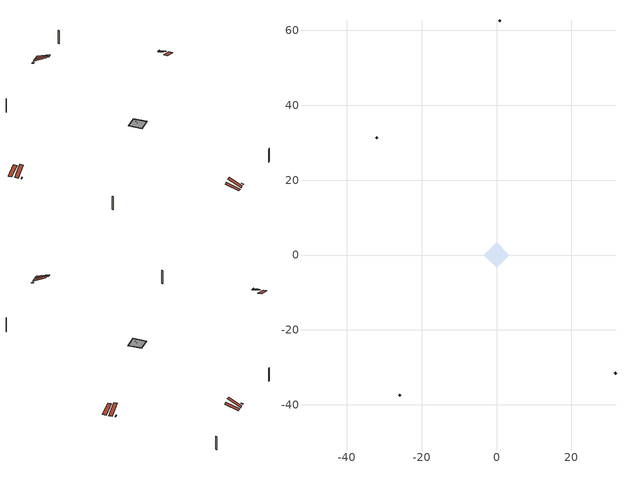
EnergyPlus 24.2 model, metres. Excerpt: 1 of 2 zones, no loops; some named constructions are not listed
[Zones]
attic - vented
 floor to conditioned space (Floor2 construction Reversed): -3.05,0 0,3.05 3.05,0 0,-3.05 z5.89
 floor to conditioned space (Floor3 construction Reversed): -1.45,0 0,1.45 1.45,0 0,-1.45 z5.89
 floor to conditioned space (Floor4 construction Reversed): -3.38,0 0,3.38 3.38,0 0,-3.38 z5.89
 floor to conditioned space (Floor5 construction Reversed): -0.53,0 0,0.53 0.53,0 0,-0.53 z5.89
 wall outside (Wall8 construction): 31.59,-31.75 31.89,-31.45 / -26.06,-37.28 -25.76,-37.58 / -31.88,31.46 -32.18,31.16 / 0.96,62.38 0.66,62.68 z1.01:5.89
 roof outside (Roof1 construction): 13.03,-50.31,5.89 9.75,-47.02,7.44 8.88,-47.89,7.44 12.17,-51.17,5.89; -50.31,-13.03,5.89 -47.02,-9.75,7.44 -47.89,-8.88,7.44 -51.17,-12.17,5.89; -13.03,50.31,5.89 -9.75,47.02,7.44 -8.88,47.89,7.44 -12.17,51.17,5.89; 27.45,35.89,5.89 24.16,32.6,7.44 25.03,31.73,7.44 28.32,35.02,5.89
 roof outside (Roof3 construction): 14.58,-48.75,5.89 11.38,-45.55,8.15 10.49,-46.45,8.15 13.69,-49.65,5.89; -48.75,-14.58,5.89 -45.55,-11.38,8.15 -46.45,-10.49,8.15 -49.65,-13.69,5.89; -14.58,48.75,5.89 -11.38,45.55,8.15 -10.49,46.45,8.15 -13.69,49.65,5.89; 25.9,37.44,5.89 22.7,34.24,8.15 23.59,33.34,8.15 26.79,36.55,5.89
 roof outside (Roof4 construction): 15.37,-47.96,5.89 14.85,-47.44,6.07 14.72,-47.58,6.07 15.24,-48.1,5.89; -47.96,-15.37,5.89 -47.44,-14.85,6.07 -47.58,-14.72,6.07 -48.1,-15.24,5.89; -15.37,47.96,5.89 -14.85,47.44,6.07 -14.72,47.58,6.07 -15.24,48.1,5.89; 25.11,38.23,5.89 24.59,37.71,6.07 24.72,37.58,6.07 25.24,38.1,5.89
[Material] Roughness=Rough; Thermal Absorptance=0.9
Name | Thickness {m} | Conductivity {W/m-K} | Density {kg/m3} | Specific Heat {J/kg-K} | Solar Absorptance | Visible Absorptance
ceiling loosefill ins | 0.0846667 | 0.0480833 | 16.02 | 1046.75 | 0.7 | 0.7
ceiling stud and cavity | 0.1397 | 1.07208 | 65.682 | 1177.47 | 0.7 | 0.7
ceiling stud and cavity 1 | 0.1397 | 0.0863299 | 65.682 | 1177.47 | 0.7 | 0.7
ceiling stud and cavity 2 | 0.1397 | 0.323822 | 65.682 | 1177.47 | 0.7 | 0.7
ceiling stud and cavity 3 | 0.1397 | 0.106493 | 65.682 | 1177.47 | 0.7 | 0.7
gypsum board | 0.0127 | 0.160291 | 801 | 837.4 | 0.6 | 0.6
[Construction]
Floor2 construction: ceiling loosefill ins, ceiling stud and cavity, gypsum board
Floor3 construction: ceiling stud and cavity 1, gypsum board
Floor4 construction: ceiling stud and cavity 2, gypsum board
Floor5 construction: ceiling stud and cavity 3, gypsum board
[EnergyManagementSystem:Program]
component_loads_program: Set loads_htg_walls = 0; Set loads_htg_rim_joists = 0; Set loads_htg_foundation_walls = 0; Set loads_htg_floors = 0; Set loads_htg_slabs = 0; Set loads_htg_ceilings = 0; Set loads_htg_roofs = 0; Set loads_htg_windows_conduction = 0; Set loads_htg_windows_solar = 0; Set loads_htg_doors = 0; Set loads_htg_skylights_conduction = 0; Set loads_htg_skylights_solar = 0; Set loads_htg_internal_mass = 0; Set loads_htg_intgains = 0; Set loads_htg_lighting = 0; Set loads_htg_infil = 0; Set loads_htg_mechvent = 0; Set loads_htg_natvent = 0; Set loads_htg_whf = 0; Set loads_htg_ducts = 0; Set loads_clg_walls = 0; Set loads_clg_rim_joists = 0; Set loads_clg_foundation_walls = 0; Set loads_clg_floors = 0; Set loads_clg_slabs = 0; Set loads_clg_ceilings = 0; Set loads_clg_roofs = 0; Set loads_clg_windows_conduction = 0; Set loads_clg_windows_solar = 0; Set loads_clg_doors = 0; Set loads_clg_skylights_conduction = 0; Set loads_clg_skylights_solar = 0; Set loads_clg_internal_mass = 0; Set loads_clg_intgains = 0; Set loads_clg_lighting = 0; Set loads_clg_infil = 0; Set loads_clg_mechvent = 0; Set loads_clg_natvent = 0; Set loads_clg_whf = 0; Set loads_clg_ducts = 0; Set hr_walls = 0; Set hr_walls = hr_walls + s_conv_37 + s_ig_37 + s_sol_37 + s_lgt_37 + s_surf_37; Set hr_walls = hr_walls + s_conv_38 + s_ig_38 + s_sol_38 + s_lgt_38 + s_surf_38; Set hr_walls = hr_walls + s_conv_39 + s_ig_39 + s_sol_39 + s_lgt_39 + s_surf_39; Set hr_walls = hr_walls + s_conv_40 + s_ig_40 + s_sol_40 + s_lgt_40 + s_surf_40; Set hr_walls = hr_walls + s_conv_41 + s_ig_41 + s_sol_41 + s_lgt_41 + s_surf_41; Set hr_walls = hr_walls + s_conv_42 + s_ig_42 + s_sol_42 + s_lgt_42 + s_surf_42; Set hr_walls = hr_walls + s_conv_43 + s_ig_43 + s_sol_43 + s_lgt_43 + s_surf_43; Set hr_walls = hr_walls + s_conv_44 + s_ig_44 + s_sol_44 + s_lgt_44 + s_surf_44; Set hr_walls = hr_walls + s_conv_45 + s_ig_45 + s_sol_45 + s_lgt_45 + s_surf_45; Set hr_walls = hr_walls + s_conv_46 + s_ig_46 + s_sol_46 + s_lgt_46 + s_surf_46; Set hr_walls = hr_walls + s_conv_47 + s_ig_47 + s_sol_47 + s_lgt_47 + s_surf_47; Set hr_walls = hr_walls + s_conv_48 + s_ig_48 + s_sol_48 + s_lgt_48 + s_surf_48; Set hr_walls = hr_walls + s_conv_49 + s_ig_49 + s_sol_49 + s_lgt_49 + s_surf_49; Set hr_walls = hr_walls + s_conv_50 + s_ig_50 + s_sol_50 + s_lgt_50 + s_surf_50; Set hr_walls = hr_walls + s_conv_51 + s_ig_51 + s_sol_51 + s_lgt_51 + s_surf_51; Set hr_walls = hr_walls + s_conv_52 + s_ig_52 + s_sol_52 + s_lgt_52 + s_surf_52; Set hr_walls = hr_walls + s_conv_53 + s_ig_53 + s_sol_53 + s_lgt_53 + s_surf_53; Set hr_walls = hr_walls + s_conv_54 + s_ig_54 + s_sol_54 + s_lgt_54 + s_surf_54; Set hr_walls = hr_walls + s_conv_55 + s_ig_55 + s_sol_55 + s_lgt_55 + s_surf_55; Set hr_walls = hr_walls + s_conv_56 + s_ig_56 + s_sol_56 + s_lgt_56 + s_surf_56; Set hr_walls = hr_walls + s_conv_57 + s_ig_57 + s_sol_57 + s_lgt_57 + s_surf_57; Set hr_walls = hr_walls + s_conv_58 + s_ig_58 + s_sol_58 + s_lgt_58 + s_surf_58; Set hr_walls = hr_walls + s_conv_59 + s_ig_59 + s_sol_59 + s_lgt_59 + s_surf_59; Set hr_walls = hr_walls + s_conv_60 + s_ig_60 + s_sol_60 + s_lgt_60 + s_surf_60; Set hr_walls = hr_walls + s_conv_61 + s_ig_61 + s_sol_61 + s_lgt_61 + s_surf_61; Set hr_walls = hr_walls + s_conv_62 + s_ig_62 + s_sol_62 + s_lgt_62 + s_surf_62; Set hr_walls = hr_walls + s_conv_63 + s_ig_63 + s_sol_63 + s_lgt_63 + s_surf_63; Set hr_walls = hr_walls + s_conv_64 + s_ig_64 + s_sol_64 + s_lgt_64 + s_surf_64; Set hr_walls = hr_walls + s_conv_65 + s_ig_65 + s_sol_65 + s_lgt_65 + s_surf_65; Set hr_walls = hr_walls + s_conv_66 + s_ig_66 + s_sol_66 + s_lgt_66 + s_surf_66; Set hr_walls = hr_walls + s_conv_67 + s_ig_67 + s_sol_67 + s_lgt_67 + s_surf_67; Set hr_walls = hr_walls + s_conv_68 + s_ig_68 + s_sol_68 + s_lgt_68 + s_surf_68; Set hr_rim_joists = 0; Set hr_rim_joists = hr_rim_joists + s_conv_8 + s_ig_8 + s_sol_8 + s_lgt_8 + s_surf_8; Set hr_rim_joists = hr_rim_joists + s_conv_9 + s_ig_9 + s_sol_9 + s_lgt_9 + s_surf_9; Set hr_rim_joists = hr_rim_joists + s_conv_10 + s_ig_10 + s_sol_10 + s_lgt_10 + s_surf_10; Set hr_rim_joists = hr_rim_joists + s_conv_11 + s_ig_11 + s_sol_11 + s_lgt_11 + s_surf_11; Set hr_rim_joists = hr_rim_joists + s_conv_12 + s_ig_12 + s_sol_12 + s_lgt_12 + s_surf_12; Set hr_rim_joists = hr_rim_joists + s_conv_13 + s_ig_13 + s_sol_13 + s_lgt_13 + s_surf_13; Set hr_rim_joists = hr_rim_joists + s_conv_14 + s_ig_14 + s_sol_14 + s_lgt_14 + s_surf_14; Set hr_rim_joists = hr_rim_joists + s_conv_15 + s_ig_15 + s_sol_15 + s_lgt_15 + s_surf_15; Set hr_rim_joists = hr_rim_joists + s_conv_16 + s_ig_16 + s_sol_16 + s_lgt_16 + s_surf_16; Set hr_rim_joists = hr_rim_joists + s_conv_17 + s_ig_17 + s_sol_17 + s_lgt_17 + s_surf_17; Set hr_rim_joists = hr_rim_joists + s_conv_18 + s_ig_18 + s_sol_18 + s_lgt_18 + s_surf_18; Set hr_rim_joists = hr_rim_joists + s_conv_19 + s_ig_19 + s_sol_19 + s_lgt_19 + s_surf_19; Set hr_rim_joists = hr_rim_joists + s_conv_20 + s_ig_20 + s_sol_20 + s_lgt_20 + s_surf_20; Set hr_rim_joists = hr_rim_joists + s_conv_21 + s_ig_21 + s_sol_21 + s_lgt_21 + s_surf_21; Set hr_rim_joists = hr_rim_joists + s_conv_22 + s_ig_22 + s_sol_22 + s_lgt_22 + s_surf_22; Set hr_rim_joists = hr_rim_joists + s_conv_23 + s_ig_23 + s_sol_23 + s_lgt_23 + s_surf_23; Set hr_rim_joists = hr_rim_joists + s_conv_24 + s_ig_24 + s_sol_24 + s_lgt_24 + s_surf_24; Set hr_rim_joists = hr_rim_joists + s_conv_25 + s_ig_25 + s_sol_25 + s_lgt_25 + s_surf_25; Set hr_rim_joists = hr_rim_joists + s_conv_26 + s_ig_26 + s_sol_26 + s_lgt_26 + s_surf_26; Set hr_rim_joists = hr_rim_joists + s_conv_27 + s_ig_27 + s_sol_27 + s_lgt_27 + s_surf_27; Set hr_foundation_walls = 0; Set hr_foundation_walls = hr_foundation_walls + s_conv_5 + s_ig_5 + s_sol_5 + s_lgt_5 + s_surf_5; Set hr_floors = 0; Set hr_floors = hr_floors + s_conv + s_ig + s_sol + s_lgt + s_surf; Set hr_slabs = 0; Set hr_slabs = hr_slabs + s_conv_36 + s_ig_36 + s_sol_36 + s_lgt_36 + s_surf_36; Set hr_ceilings = 0; Set hr_ceilings = hr_ceilings + s_conv_1 + s_ig_1 + s_sol_1 + s_lgt_1 + s_surf_1; Set hr_ceilings = hr_ceilings + s_conv_2 + s_ig_2 + s_sol_2 + s_lgt_2 + s_surf_2; Set hr_ceilings = hr_ceilings + s_conv_3 + s_ig_3 + s_sol_3 + s_lgt_3 + s_surf_3; Set hr_ceilings = hr_ceilings + s_conv_4 + s_ig_4 + s_sol_4 + s_lgt_4 + s_surf_4; Set hr_roofs = 0; Set hr_roofs = hr_roofs + s_conv_28 + s_ig_28 + s_sol_28 + s_lgt_28 + s_surf_28; Set hr_roofs = hr_roofs + s_conv_29 + s_ig_29 + s_sol_29 + s_lgt_29 + s_surf_29; Set hr_roofs = hr_roofs + s_conv_30 + s_ig_30 + s_sol_30 + s_lgt_30 + s_surf_30; Set hr_roofs = hr_roofs + s_conv_31 + s_ig_31 + s_sol_31 + s_lgt_31 + s_surf_31; Set hr_roofs = hr_roofs + s_conv_32 + s_ig_32 + s_sol_32 + s_lgt_32 + s_surf_32; Set hr_roofs = hr_roofs + s_conv_33 + s_ig_33 + s_sol_33 + s_lgt_33 + s_surf_33; Set hr_roofs = hr_roofs + s_conv_34 + s_ig_34 + s_sol_34 + s_lgt_34 + s_surf_34; Set hr_roofs = hr_roofs + s_conv_35 + s_ig_35 + s_sol_35 + s_lgt_35 + s_surf_35; Set hr_windows_conduction = 0; Set hr_windows_conduction = hr_windows_conduction + ss_conv_2; Set hr_windows_conduction = hr_windows_conduction + ss_ig_2; Set hr_windows_conduction = hr_windows_conduction + ss_surf_2; Set hr_windows_conduction = hr_windows_conduction + ss_conv_3; Set hr_windows_conduction = hr_windows_conduction + ss_ig_3; Set hr_windows_conduction = hr_windows_conduction + ss_surf_3; Set hr_windows_conduction = hr_windows_conduction + ss_conv_4; Set hr_windows_conduction = hr_windows_conduction + ss_ig_4; Set hr_windows_conduction = hr_windows_conduction + ss_surf_4; Set hr_windows_conduction = hr_windows_conduction + ss_conv_5; Set hr_windows_conduction = hr_windows_conduction + ss_ig_5; Set hr_windows_conduction = hr_windows_conduction + ss_surf_5; Set hr_windows_conduction = hr_windows_conduction + ss_conv_6; Set hr_windows_conduction = hr_windows_conduction + ss_ig_6; Set hr_windows_conduction = hr_windows_conduction + ss_surf_6; Set hr_windows_conduction = hr_windows_conduction + ss_conv_7; Set hr_windows_conduction = hr_windows_conduction + ss_ig_7; Set hr_windows_conduction = hr_windows_conduction + ss_surf_7; Set hr_windows_conduction = hr_windows_conduction + ss_conv_8; Set hr_windows_conduction = hr_windows_conduction + ss_ig_8; Set hr_windows_conduction = hr_windows_conduction + ss_surf_8; Set hr_windows_conduction = hr_windows_conduction + ss_conv_9; Set hr_windows_conduction = hr_windows_conduction + ss_ig_9; Set hr_windows_conduction = hr_windows_conduction + ss_surf_9; Set hr_windows_conduction = hr_windows_conduction + ss_conv_10; Set hr_windows_conduction = hr_windows_conduction + ss_ig_10; Set hr_windows_conduction = hr_windows_conduction + ss_surf_10; Set hr_windows_conduction = hr_windows_conduction + ss_conv_11; Set hr_windows_conduction = hr_windows_conduction + ss_ig_11; Set hr_windows_conduction = hr_windows_conduction + ss_surf_11; Set hr_windows_conduction = hr_windows_conduction + ss_conv_12; Set hr_windows_conduction = hr_windows_conduction + ss_ig_12; Set hr_windows_conduction = hr_windows_conduction + ss_surf_12; Set hr_windows_conduction = hr_windows_conduction + ss_conv_13; Set hr_windows_conduction = hr_windows_conduction + ss_ig_13; Set hr_windows_conduction = hr_windows_conduction + ss_surf_13; Set hr_windows_conduction = hr_windows_conduction + ss_conv_14; Set hr_windows_conduction = hr_windows_conduction + ss_ig_14; Set hr_windows_conduction = hr_windows_conduction + ss_surf_14; Set hr_windows_conduction = hr_windows_conduction + ss_conv_15; Set hr_windows_conduction = hr_windows_conduction + ss_ig_15; Set hr_windows_conduction = hr_windows_conduction + ss_surf_15; Set hr_windows_conduction = hr_windows_conduction + ss_conv_16; Set hr_windows_conduction = hr_windows_conduction + ss_ig_16; Set hr_windows_conduction = hr_windows_conduction + ss_surf_16; Set hr_windows_conduction = hr_windows_conduction + ss_conv_17; Set hr_windows_conduction = hr_windows_conduction + ss_ig_17; Set hr_windows_conduction = hr_windows_conduction + ss_surf_17; Set hr_windows_conduction = hr_windows_conduction + ss_conv_18; Set hr_windows_conduction = hr_windows_conduction + ss_ig_18; Set hr_windows_conduction = hr_windows_conduction + ss_surf_18; Set hr_windows_conduction = hr_windows_conduction + ss_conv_19; Set hr_windows_conduction = hr_windows_conduction + ss_ig_19; Set hr_windows_conduction = hr_windows_conduction + ss_surf_19; Set hr_windows_solar = 0; Set hr_windows_solar = hr_windows_solar - ss_trans_in * ZoneTimestep * 3600 + ss_back_out * ZoneTimestep * 3600 + ss_trans_out * ZoneTimestep * 3600; Set hr_windows_solar = hr_windows_solar - ss_trans_in_1 * ZoneTimestep * 3600 + ss_back_out_1 * ZoneTimestep * 3600 + ss_trans_out_1 * ZoneTimestep * 3600; Set hr_windows_solar = hr_windows_solar - ss_trans_in_2 * ZoneTimestep * 3600 + ss_back_out_2 * ZoneTimestep * 3600 + ss_trans_out_2 * ZoneTimestep * 3600; Set hr_windows_solar = hr_windows_solar - ss_trans_in_3 * ZoneTimestep * 3600 + ss_back_out_3 * ZoneTimestep * 3600 + ss_trans_out_3 * ZoneTimestep * 3600; Set hr_windows_solar = hr_windows_solar - ss_trans_in_4 * ZoneTimestep * 3600 + ss_back_out_4 * ZoneTimestep * 3600 + ss_trans_out_4 * ZoneTimestep * 3600; Set hr_windows_solar = hr_windows_solar - ss_trans_in_5 * ZoneTimestep * 3600 + ss_back_out_5 * ZoneTimestep * 3600 + ss_trans_out_5 * ZoneTimestep * 3600; Set hr_windows_solar = hr_windows_solar - ss_trans_in_6 * ZoneTimestep * 3600 + ss_back_out_6 * ZoneTimestep * 3600 + ss_trans_out_6 * ZoneTimestep * 3600; Set hr_windows_solar = hr_windows_solar - ss_trans_in_7 * ZoneTimestep * 3600 + ss_back_out_7 * ZoneTimestep * 3600 + ss_trans_out_7 * ZoneTimestep * 3600; Set hr_windows_solar = hr_windows_solar - ss_trans_in_8 * ZoneTimestep * 3600 + ss_back_out_8 * ZoneTimestep * 3600 + ss_trans_out_8 * ZoneTimestep * 3600; Set hr_windows_solar = hr_windows_solar - ss_trans_in_9 * ZoneTimestep * 3600 + ss_back_out_9 * ZoneTimestep * 3600 + ss_trans_out_9 * ZoneTimestep * 3600; Set hr_windows_solar = hr_windows_solar - ss_trans_in_10 * ZoneTimestep * 3600 + ss_back_out_10 * ZoneTimestep * 3600 + ss_trans_out_10 * ZoneTimestep * 3600; Set hr_windows_solar = hr_windows_solar - ss_trans_in_11 * ZoneTimestep * 3600 + ss_back_out_11 * ZoneTimestep * 3600 + ss_trans_out_11 * ZoneTimestep * 3600; Set hr_windows_solar = hr_windows_solar - ss_trans_in_12 * ZoneTimestep * 3600 + ss_back_out_12 * ZoneTimestep * 3600 + ss_trans_out_12 * ZoneTimestep * 3600; Set hr_windows_solar = hr_windows_solar - ss_trans_in_13 * ZoneTimestep * 3600 + ss_back_out_13 * ZoneTimestep * 3600 + ss_trans_out_13 * ZoneTimestep * 3600; Set hr_windows_solar = hr_windows_solar - ss_trans_in_14 * ZoneTimestep * 3600 + ss_back_out_14 * ZoneTimestep * 3600 + ss_trans_out_14 * ZoneTimestep * 3600; Set hr_windows_solar = hr_windows_solar - ss_trans_in_15 * ZoneTimestep * 3600 + ss_back_out_15 * ZoneTimestep * 3600 + ss_trans_out_15 * ZoneTimestep * 3600; Set hr_windows_solar = hr_windows_solar - ss_trans_in_16 * ZoneTimestep * 3600 + ss_back_out_16 * ZoneTimestep * 3600 + ss_trans_out_16 * ZoneTimestep * 3600; Set hr_windows_solar = hr_windows_solar - ss_trans_in_17 * ZoneTimestep * 3600 + ss_back_out_17 * ZoneTimestep * 3600 + ss_trans_out_17 * ZoneTimestep * 3600; Set hr_doors = 0; Set hr_doors = hr_doors + ss_sol; Set hr_doors = hr_doors + ss_lgt; Set hr_doors = hr_doors + ss_conv; Set hr_doors = hr_doors + ss_ig; Set hr_doors = hr_doors + ss_surf; Set hr_doors = hr_doors + ss_sol_1; Set hr_doors = hr_doors + ss_lgt_1; Set hr_doors = hr_doors + ss_conv_1; Set hr_doors = hr_doors + ss_ig_1; Set hr_doors = hr_doors + ss_surf_1; Set hr_skylights_conduction = 0; Set hr_skylights_solar = 0; Set hr_internal_mass = 0; Set hr_internal_mass = hr_internal_mass + s_conv_6 + s_ig_6 + s_sol_6 + s_lgt_6 + s_surf_6; Set hr_internal_mass = hr_internal_mass + s_conv_7 + s_ig_7 + s_sol_7 + s_lgt_7 + s_surf_7; Set hr_internal_mass = hr_internal_mass + im_conv + im_ig + im_sol + im_lgt + im_surf; Set hr_internal_mass = hr_internal_mass + im_conv_1 + im_ig_1 + im_sol_1 + im_lgt_1 + im_surf_1; Set hr_intgains = 0; Set hr_intgains = hr_intgains - ig_ee_conv - ig_ee_rad - ig_ee_conv_1 - ig_ee_rad_1 - ig_ee_conv_2 - ig_ee_rad_2 - ig_ee_conv_3 - ig_ee_rad_3 - ig_ee_conv_4 - ig_ee_rad_4 - ig_ee_conv_5 - ig_ee_rad_5 - ig_ee_conv_6 - ig_ee_rad_6 - ig_oe_conv - ig_oe_rad - ig_oe_conv_1 - ig_oe_rad_1 - ig_oe_conv_2 - ig_oe_rad_2 - ig_oe_conv_3 - ig_oe_rad_3 - ig_oe_conv_4 - ig_oe_rad_4 - ig_ppl_conv - ig_ppl_rad; Set hr_lighting = 0; Set hr_lighting = hr_lighting - ig_lgt_conv - ig_lgt_rad - ig_lgt_vis; Set hr_infil = 0; Set hr_infil = hr_infil - airflow_gain + airflow_loss; Set hr_natvent = 0; Set hr_natvent = hr_natvent - airflow_gain_1 + airflow_loss_1; Set hr_whf = 0; Set hr_whf = hr_whf - airflow_gain_2 + airflow_loss_2; Set hr_mechvent = 0; Set hr_mechvent = hr_mechvent - mv_conv - mv_rad - mv_conv_1 - mv_rad_1 - mv_conv_2 - mv_rad_2 - mv_conv_3 - mv_rad_3; Set hr_ducts = 0; Set hr_intgains = hr_intgains + dhw_loss * (1.0*(1-dhw_rtf) + 1.0*dhw_rtf); Set htg_mode = 0; Set clg_mode = 0; If (htg_load_cond > 0); Set htg_mode = 1.0; ElseIf (clg_load_cond > 0); Set clg_mode = 0.0; Else; Set htg_season = 0; Set clg_season = 0; If ((DayOfYear >= 1) && (DayOfYear <= 365)); Set clg_season = 1; EndIf; If ((DayOfYear >= 1) && (DayOfYear <= 365)); Set htg_season = 1; EndIf; If ((airflow_gain_1 <> 0) || (airflow_loss_1 <> 0)) && (clg_season == 1); Set clg_mode = 0.0; ElseIf ((airflow_gain_2 <> 0) || (airflow_loss_2 <> 0)) && (clg_season == 1); Set clg_mode = 0.0; Else; Set Tmid_setpoint = (htg_sp_s_1 + clg_sp_s_1) / 2; If (tin_s_1 > Tmid_setpoint) && (clg_season == 1); Set clg_mode = 0.0; ElseIf (tin_s_1 < Tmid_setpoint) && (htg_season == 1); Set htg_mode = 1.0; EndIf; EndIf; EndIf; Set loads_htg_walls = loads_htg_walls + (hr_walls * htg_mode * 1); Set loads_htg_rim_joists = loads_htg_rim_joists + (hr_rim_joists * htg_mode * 1); Set loads_htg_foundation_walls = loads_htg_foundation_walls + (hr_foundation_walls * htg_mode * 1); Set loads_htg_floors = loads_htg_floors + (hr_floors * htg_mode * 1); Set loads_htg_slabs = loads_htg_slabs + (hr_slabs * htg_mode * 1); Set loads_htg_ceilings = loads_htg_ceilings + (hr_ceilings * htg_mode * 1); Set loads_htg_roofs = loads_htg_roofs + (hr_roofs * htg_mode * 1); Set loads_htg_windows_conduction = loads_htg_windows_conduction + (hr_windows_conduction * htg_mode * 1); Set loads_htg_windows_solar = loads_htg_windows_solar + (hr_windows_solar * htg_mode * 1); Set loads_htg_doors = loads_htg_doors + (hr_doors * htg_mode * 1); Set loads_htg_skylights_conduction = loads_htg_skylights_conduction + (hr_skylights_conduction * htg_mode * 1); Set loads_htg_skylights_solar = loads_htg_skylights_solar + (hr_skylights_solar * htg_mode * 1); Set loads_htg_internal_mass = loads_htg_internal_mass + (hr_internal_mass * htg_mode * 1); Set loads_htg_intgains = loads_htg_intgains + (hr_intgains * htg_mode * 1); Set loads_htg_lighting = loads_htg_lighting + (hr_lighting * htg_mode * 1); Set loads_htg_infil = loads_htg_infil + (hr_infil * htg_mode * 1); Set loads_htg_mechvent = loads_htg_mechvent + (hr_mechvent * htg_mode * 1); Set loads_htg_natvent = loads_htg_natvent + (hr_natvent * htg_mode * 1); Set loads_htg_whf = loads_htg_whf + (hr_whf * htg_mode * 1); Set loads_htg_ducts = loads_htg_ducts + (hr_ducts * htg_mode * 1); Set loads_clg_walls = loads_clg_walls + (-hr_walls * clg_mode * 1); Set loads_clg_rim_joists = loads_clg_rim_joists + (-hr_rim_joists * clg_mode * 1); Set loads_clg_foundation_walls = loads_clg_foundation_walls + (-hr_foundation_walls * clg_mode * 1); Set loads_clg_floors = loads_clg_floors + (-hr_floors * clg_mode * 1); Set loads_clg_slabs = loads_clg_slabs + (-hr_slabs * clg_mode * 1); Set loads_clg_ceilings = loads_clg_ceilings + (-hr_ceilings * clg_mode * 1); Set loads_clg_roofs = loads_clg_roofs + (-hr_roofs * clg_mode * 1); Set loads_clg_windows_conduction = loads_clg_windows_conduction + (-hr_windows_conduction * clg_mode * 1); Set loads_clg_windows_solar = loads_clg_windows_solar + (-hr_windows_solar * clg_mode * 1); Set loads_clg_doors = loads_clg_doors + (-hr_doors * clg_mode * 1); Set loads_clg_skylights_conduction = loads_clg_skylights_conduction + (-hr_skylights_conduction * clg_mode * 1); Set loads_clg_skylights_solar = loads_clg_skylights_solar + (-hr_skylights_solar * clg_mode * 1); Set loads_clg_internal_mass = loads_clg_internal_mass + (-hr_internal_mass * clg_mode * 1); Set loads_clg_intgains = loads_clg_intgains + (-hr_intgains * clg_mode * 1); Set loads_clg_lighting = loads_clg_lighting + (-hr_lighting * clg_mode * 1); Set loads_clg_infil = loads_clg_infil + (-hr_infil * clg_mode * 1); Set loads_clg_mechvent = loads_clg_mechvent + (-hr_mechvent * clg_mode * 1); Set loads_clg_natvent = loads_clg_natvent + (-hr_natvent * clg_mode * 1); Set loads_clg_whf = loads_clg_whf + (-hr_whf * clg_mode * 1); Set loads_clg_ducts = loads_clg_ducts + (-hr_ducts * clg_mode * 1)
total_airflows_program: Set total_infil_flow_rate = 0; Set total_mechvent_flow_rate = 0; Set total_natvent_flow_rate = 0; Set total_whf_flow_rate = 0; Set total_infil_flow_rate = total_infil_flow_rate + (infil_program_Qinf * 1); Set total_mechvent_flow_rate = total_mechvent_flow_rate + (infil_program_Qfan * 1); Set total_natvent_flow_rate = total_natvent_flow_rate + (natural_vent_program_Qnv * 1); Set total_whf_flow_rate = total_whf_flow_rate + (natural_vent_program_Qwhf * 1)
total_loads_program: Set loads_htg_tot = 0; Set loads_clg_tot = 0; If htg_load_cond > 0; Set loads_htg_tot = loads_htg_tot + (htg_load_cond - clg_load_cond) * 1.0; EndIf; Set loads_htg_tot = (@Max loads_htg_tot 0); If clg_load_cond > 0; Set loads_clg_tot = loads_clg_tot + (clg_load_cond - htg_load_cond) * 0.0; EndIf; Set loads_clg_tot = (@Max loads_clg_tot 0)
unit_heater_supply_fan_disaggregate_program: Set unit_heater_supply_fan_primary_htg = 0; If unit_heater_htg_coil_s > 0; Set unit_heater_supply_fan_primary_htg = unit_heater_supply_fan_s; EndIf
unmet_hours_program: Set htg_unmet_hours = 0; Set clg_unmet_hours = 0; Set unit_htg_unmet_hours = 0; If ((DayOfYear >= 1) && (DayOfYear <= 365)); Set unit_htg_unmet_hours = unit_htg_unmet_hours + conditioned_space_htg_unmet_s; If unit_htg_unmet_hours > htg_unmet_hours; Set htg_unmet_hours = unit_htg_unmet_hours; EndIf; EndIf
water_heater_EC_adj: If WarmupFlag == 0; Set dhw_e_cons = water_heater_energy + water_heater_on_cycle_parasitic + water_heater_off_cycle_parasitic; Set water_heater_ec_adj_act = 0.0 * dhw_e_cons / 1; EndIf
[EnergyManagementSystem:ProgramCallingManager]
component_loads_program_calling_manager: EndOfZoneTimestepAfterZoneReporting; component_loads_program
fridge_schedule_program_calling_manager: BeginZoneTimestepAfterInitHeatBalance; fridge_schedule_program
infil_program_calling_manager: BeginZoneTimestepAfterInitHeatBalance; infil_program
natural_vent_program_calling_manager: BeginZoneTimestepAfterInitHeatBalance; natural_vent_program
total_airflows_program_calling_manager: EndOfZoneTimestepAfterZoneReporting; total_airflows_program
total_loads_program_calling_manager: EndOfZoneTimestepAfterZoneReporting; total_loads_program
unit_heater_supply_fan_disaggregate_program_calling_manager: EndOfSystemTimestepBeforeHVACReporting; unit_heater_supply_fan_disaggregate_program
unmet_hours_program_calling_manager: EndOfZoneTimestepBeforeZoneReporting; unmet_hours_program
water_heater_EC_adj_ProgramManager: EndOfSystemTimestepBeforeHVACReporting; water_heater_EC_adj
[EnergyManagementSystem:OutputVariable] Type of Data in Variable=Summed
Name | EMS Variable | Update Frequency | EMS Program or Subroutine | Units
unit heater supply fan disaggregate htg primary | unit_heater_supply_fan_primary_htg | SystemTimestep | unit_heater_supply_fan_disaggregate_program | J
loads_htg_tot_peakload_outvar; loads_htg_tot_annual_outvar; Energy Management System Output Variable 1; Energy Management System Output Variable 45 | loads_htg_tot | ZoneTimestep | total_loads_program | J
loads_clg_tot_peakload_outvar; loads_clg_tot_annual_outvar; Energy Management System Output Variable 2; Energy Management System Output Variable 46 | loads_clg_tot | ZoneTimestep | total_loads_program | J
htg_unmet_hours_annual_outvar; Energy Management System Output Variable 3 | htg_unmet_hours | ZoneTimestep | unmet_hours_program | hr
clg_unmet_hours_annual_outvar; Energy Management System Output Variable 4 | clg_unmet_hours | ZoneTimestep | unmet_hours_program | hr
loads_htg_roofs_annual_outvar; Energy Management System Output Variable 5 | loads_htg_roofs | ZoneTimestep | component_loads_program | J
loads_htg_ceilings_annual_outvar; Energy Management System Output Variable 6 | loads_htg_ceilings | ZoneTimestep | component_loads_program | J
loads_htg_walls_annual_outvar; Energy Management System Output Variable 7 | loads_htg_walls | ZoneTimestep | component_loads_program | J
loads_htg_rim_joists_annual_outvar; Energy Management System Output Variable 8 | loads_htg_rim_joists | ZoneTimestep | component_loads_program | J
loads_htg_foundation_walls_annual_outvar; Energy Management System Output Variable 9 | loads_htg_foundation_walls | ZoneTimestep | component_loads_program | J
loads_htg_doors_annual_outvar; Energy Management System Output Variable 10 | loads_htg_doors | ZoneTimestep | component_loads_program | J
loads_htg_windows_conduction_annual_outvar; Energy Management System Output Variable 11 | loads_htg_windows_conduction | ZoneTimestep | component_loads_program | J
loads_htg_windows_solar_annual_outvar; Energy Management System Output Variable 12 | loads_htg_windows_solar | ZoneTimestep | component_loads_program | J
loads_htg_skylights_conduction_annual_outvar; Energy Management System Output Variable 13 | loads_htg_skylights_conduction | ZoneTimestep | component_loads_program | J
loads_htg_skylights_solar_annual_outvar; Energy Management System Output Variable 14 | loads_htg_skylights_solar | ZoneTimestep | component_loads_program | J
loads_htg_floors_annual_outvar; Energy Management System Output Variable 15 | loads_htg_floors | ZoneTimestep | component_loads_program | J
loads_htg_slabs_annual_outvar; Energy Management System Output Variable 16 | loads_htg_slabs | ZoneTimestep | component_loads_program | J
loads_htg_internal_mass_annual_outvar; Energy Management System Output Variable 17 | loads_htg_internal_mass | ZoneTimestep | component_loads_program | J
loads_htg_infil_annual_outvar; Energy Management System Output Variable 18 | loads_htg_infil | ZoneTimestep | component_loads_program | J
loads_htg_natvent_annual_outvar; Energy Management System Output Variable 19 | loads_htg_natvent | ZoneTimestep | component_loads_program | J
loads_htg_mechvent_annual_outvar; Energy Management System Output Variable 20 | loads_htg_mechvent | ZoneTimestep | component_loads_program | J
loads_htg_whf_annual_outvar; Energy Management System Output Variable 21 | loads_htg_whf | ZoneTimestep | component_loads_program | J
loads_htg_ducts_annual_outvar; Energy Management System Output Variable 22 | loads_htg_ducts | ZoneTimestep | component_loads_program | J
loads_htg_intgains_annual_outvar; Energy Management System Output Variable 23 | loads_htg_intgains | ZoneTimestep | component_loads_program | J
loads_htg_lighting_annual_outvar; Energy Management System Output Variable 24 | loads_htg_lighting | ZoneTimestep | component_loads_program | J
loads_clg_roofs_annual_outvar; Energy Management System Output Variable 25 | loads_clg_roofs | ZoneTimestep | component_loads_program | J
loads_clg_ceilings_annual_outvar; Energy Management System Output Variable 26 | loads_clg_ceilings | ZoneTimestep | component_loads_program | J
loads_clg_walls_annual_outvar; Energy Management System Output Variable 27 | loads_clg_walls | ZoneTimestep | component_loads_program | J
loads_clg_rim_joists_annual_outvar; Energy Management System Output Variable 28 | loads_clg_rim_joists | ZoneTimestep | component_loads_program | J
loads_clg_foundation_walls_annual_outvar; Energy Management System Output Variable 29 | loads_clg_foundation_walls | ZoneTimestep | component_loads_program | J
loads_clg_doors_annual_outvar; Energy Management System Output Variable 30 | loads_clg_doors | ZoneTimestep | component_loads_program | J
loads_clg_windows_conduction_annual_outvar; Energy Management System Output Variable 31 | loads_clg_windows_conduction | ZoneTimestep | component_loads_program | J
loads_clg_windows_solar_annual_outvar; Energy Management System Output Variable 32 | loads_clg_windows_solar | ZoneTimestep | component_loads_program | J
loads_clg_skylights_conduction_annual_outvar; Energy Management System Output Variable 33 | loads_clg_skylights_conduction | ZoneTimestep | component_loads_program | J
loads_clg_skylights_solar_annual_outvar; Energy Management System Output Variable 34 | loads_clg_skylights_solar | ZoneTimestep | component_loads_program | J
loads_clg_floors_annual_outvar; Energy Management System Output Variable 35 | loads_clg_floors | ZoneTimestep | component_loads_program | J
loads_clg_slabs_annual_outvar; Energy Management System Output Variable 36 | loads_clg_slabs | ZoneTimestep | component_loads_program | J
loads_clg_internal_mass_annual_outvar; Energy Management System Output Variable 37 | loads_clg_internal_mass | ZoneTimestep | component_loads_program | J
loads_clg_infil_annual_outvar; Energy Management System Output Variable 38 | loads_clg_infil | ZoneTimestep | component_loads_program | J
loads_clg_natvent_annual_outvar; Energy Management System Output Variable 39 | loads_clg_natvent | ZoneTimestep | component_loads_program | J
loads_clg_mechvent_annual_outvar; Energy Management System Output Variable 40 | loads_clg_mechvent | ZoneTimestep | component_loads_program | J
loads_clg_whf_annual_outvar; Energy Management System Output Variable 41 | loads_clg_whf | ZoneTimestep | component_loads_program | J
loads_clg_ducts_annual_outvar; Energy Management System Output Variable 42 | loads_clg_ducts | ZoneTimestep | component_loads_program | J
loads_clg_intgains_annual_outvar; Energy Management System Output Variable 43 | loads_clg_intgains | ZoneTimestep | component_loads_program | J
loads_clg_lighting_annual_outvar; Energy Management System Output Variable 44 | loads_clg_lighting | ZoneTimestep | component_loads_program | J
[Schedule:Day:Interval]
interior lighting schedule day: No, 01:00, 0.108182, 04:00, 0.0901515, 05:00, 0.0991667, 06:00, 0.162273, 07:00, 0.270455, 08:00, 0.342576, 10:00, 0.369621, 11:00, 0.351591, 12:00, 0.333561, 13:00, 0.324545, 14:00, 0.31553, 15:00, 0.333561, 16:00, 0.369621, 17:00, 0.450758, 18:00, 0.585985, 19:00, 0.775303, 20:00, 0.955606, 21:00, 0.991667, 22:00, 0.712197, 23:00, 0.360606, 24:00, 0.162273
interior lighting schedule day 1: No, 01:00, 0.100909, 04:00, 0.0840909, 05:00, 0.0925, 06:00, 0.151364, 07:00, 0.252273, 08:00, 0.319545, 10:00, 0.344773, 11:00, 0.327955, 12:00, 0.311136, 13:00, 0.302727, 14:00, 0.294318, 15:00, 0.311136, 16:00, 0.344773, 17:00, 0.420455, 18:00, 0.546591, 19:00, 0.723182, 20:00, 0.891364, 21:00, 0.925, 22:00, 0.664318, 23:00, 0.336364, 24:00, 0.151364
interior lighting schedule day 2: No, 01:00, 0.0927273, 04:00, 0.0772727, 05:00, 0.085, 06:00, 0.139091, 07:00, 0.231818, 08:00, 0.293636, 10:00, 0.316818, 11:00, 0.301364, 12:00, 0.285909, 13:00, 0.278182, 14:00, 0.270455, 15:00, 0.285909, 16:00, 0.316818, 17:00, 0.386364, 18:00, 0.502273, 19:00, 0.664545, 20:00, 0.819091, 21:00, 0.85, 22:00, 0.610455, 23:00, 0.309091, 24:00, 0.139091
interior lighting schedule day 3: No, 01:00, 0.0845455, 04:00, 0.0704545, 05:00, 0.0775, 06:00, 0.126818, 07:00, 0.211364, 08:00, 0.267727, 10:00, 0.288864, 11:00, 0.274773, 12:00, 0.260682, 13:00, 0.253636, 14:00, 0.246591, 15:00, 0.260682, 16:00, 0.288864, 17:00, 0.352273, 18:00, 0.457955, 19:00, 0.605909, 20:00, 0.746818, 21:00, 0.775, 22:00, 0.556591, 23:00, 0.281818, 24:00, 0.126818
interior lighting schedule day 4: No, 01:00, 0.0763636, 04:00, 0.0636364, 05:00, 0.07, 06:00, 0.114545, 07:00, 0.190909, 08:00, 0.241818, 10:00, 0.260909, 11:00, 0.248182, 12:00, 0.235455, 13:00, 0.229091, 14:00, 0.222727, 15:00, 0.235455, 16:00, 0.260909, 17:00, 0.318182, 18:00, 0.413636, 19:00, 0.547273, 20:00, 0.674545, 21:00, 0.7, 22:00, 0.502727, 23:00, 0.254545, 24:00, 0.114545
interior lighting schedule day 5: No, 01:00, 0.0727273, 04:00, 0.0606061, 05:00, 0.0666667, 06:00, 0.109091, 07:00, 0.181818, 08:00, 0.230303, 10:00, 0.248485, 11:00, 0.236364, 12:00, 0.224242, 13:00, 0.218182, 14:00, 0.212121, 15:00, 0.224242, 16:00, 0.248485, 17:00, 0.30303, 18:00, 0.393939, 19:00, 0.521212, 20:00, 0.642424, 21:00, 0.666667, 22:00, 0.478788, 23:00, 0.242424, 24:00, 0.109091
interior lighting schedule day 6: No, 01:00, 0.0745455, 04:00, 0.0621212, 05:00, 0.0683333, 06:00, 0.111818, 07:00, 0.186364, 08:00, 0.236061, 10:00, 0.254697, 11:00, 0.242273, 12:00, 0.229848, 13:00, 0.223636, 14:00, 0.217424, 15:00, 0.229848, 16:00, 0.254697, 17:00, 0.310606, 18:00, 0.403788, 19:00, 0.534242, 20:00, 0.658485, 21:00, 0.683333, 22:00, 0.490758, 23:00, 0.248485, 24:00, 0.111818
interior lighting schedule day 7: No, 01:00, 0.08, 04:00, 0.0666667, 05:00, 0.0733333, 06:00, 0.12, 07:00, 0.2, 08:00, 0.253333, 10:00, 0.273333, 11:00, 0.26, 12:00, 0.246667, 13:00, 0.24, 14:00, 0.233333, 15:00, 0.246667, 16:00, 0.273333, 17:00, 0.333333, 18:00, 0.433333, 19:00, 0.573333, 20:00, 0.706667, 21:00, 0.733333, 22:00, 0.526667, 23:00, 0.266667, 24:00, 0.12
interior lighting schedule day 8: No, 01:00, 0.0890909, 04:00, 0.0742424, 05:00, 0.0816667, 06:00, 0.133636, 07:00, 0.222727, 08:00, 0.282121, 10:00, 0.304394, 11:00, 0.289545, 12:00, 0.274697, 13:00, 0.267273, 14:00, 0.259848, 15:00, 0.274697, 16:00, 0.304394, 17:00, 0.371212, 18:00, 0.482576, 19:00, 0.638485, 20:00, 0.78697, 21:00, 0.816667, 22:00, 0.586515, 23:00, 0.29697, 24:00, 0.133636
interior lighting schedule day 9: No, 01:00, 0.0972727, 04:00, 0.0810606, 05:00, 0.0891667, 06:00, 0.145909, 07:00, 0.243182, 08:00, 0.30803, 10:00, 0.332348, 11:00, 0.316136, 12:00, 0.299924, 13:00, 0.291818, 14:00, 0.283712, 15:00, 0.299924, 16:00, 0.332348, 17:00, 0.405303, 18:00, 0.526894, 19:00, 0.697121, 20:00, 0.859242, 21:00, 0.891667, 22:00, 0.640379, 23:00, 0.324242, 24:00, 0.145909
interior lighting schedule day 10: No, 01:00, 0.105455, 04:00, 0.0878788, 05:00, 0.0966667, 06:00, 0.158182, 07:00, 0.263636, 08:00, 0.333939, 10:00, 0.360303, 11:00, 0.342727, 12:00, 0.325152, 13:00, 0.316364, 14:00, 0.307576, 15:00, 0.325152, 16:00, 0.360303, 17:00, 0.439394, 18:00, 0.571212, 19:00, 0.755758, 20:00, 0.931515, 21:00, 0.966667, 22:00, 0.694242, 23:00, 0.351515, 24:00, 0.158182
interior lighting schedule day 11: No, 01:00, 0.109091, 04:00, 0.0909091, 05:00, 0.1, 06:00, 0.163636, 07:00, 0.272727, 08:00, 0.345455, 10:00, 0.372727, 11:00, 0.354545, 12:00, 0.336364, 13:00, 0.327273, 14:00, 0.318182, 15:00, 0.336364, 16:00, 0.372727, 17:00, 0.454545, 18:00, 0.590909, 19:00, 0.781818, 20:00, 0.963636, 21:00, 1, 22:00, 0.718182, 23:00, 0.363636, 24:00, 0.163636
interior lighting schedule default day; occupants schedule default day; clothes dryer schedule default day; cooking range schedule default day; misc plug loads schedule default day; general water use schedule default day; heating setpoint default day; cooling setpoint default day; clothes dryer exhaust 0 schedule default day; cooling season schedule day; cooling season schedule day 2; cooling season schedule default day; exterior lighting schedule default day; natural vent schedule default day: No, 24:00, 0
occupants schedule day: No, 05:00, 0.426829, 06:00, 0.719512, 07:00, 1, 08:00, 0.670732, 09:00, 0.329268, 14:00, 0.170732, 15:00, 0.231707, 16:00, 0.329268, 17:00, 0.5, 18:00, 0.670732, 19:00, 0.829268, 21:00, 1, 22:00, 0.853659, 23:00, 0.646341, 24:00, 0.426829
clothes dryer schedule day; clothes dryer exhaust 0 schedule day: No, 01:00, 0.123457, 02:00, 0.0740741, 03:00, 0.0493827, 04:00, 0.0246914, 05:00, 0.0493827, 06:00, 0.0740741, 07:00, 0.197531, 08:00, 0.395062, 09:00, 0.592593, 10:00, 0.839506, 11:00, 0.962963, 12:00, 1, 13:00, 0.91358, 14:00, 0.82716, 15:00, 0.716049, 16:00, 0.753086, 17:00, 0.679012, 18:00, 0.666667, 20:00, 0.62963, 21:00, 0.641975, 22:00, 0.666667, 23:00, 0.54321, 24:00, 0.296296
cooking range schedule day: No, 05:00, 0.0597015, 06:00, 0.11194, 07:00, 0.171642, 08:00, 0.291045, 11:00, 0.343284, 12:00, 0.402985, 13:00, 0.462687, 14:00, 0.343284, 15:00, 0.291045, 16:00, 0.402985, 17:00, 0.567164, 18:00, 1, 19:00, 0.850746, 20:00, 0.432836, 21:00, 0.291045, 22:00, 0.231343, 23:00, 0.171642, 24:00, 0.11194
misc plug loads schedule day: No, 06:00, 0.705882, 07:00, 0.745098, 08:00, 0.803922, 15:00, 0.823529, 16:00, 0.862745, 17:00, 0.921569, 18:00, 0.980392, 19:00, 1, 20:00, 0.980392, 21:00, 0.941176, 22:00, 0.862745, 23:00, 0.784314, 24:00, 0.72549
general water use schedule day: No, 01:00, 0.315068, 03:00, 0.287671, 04:00, 0.342466, 05:00, 0.369863, 06:00, 0.520548, 07:00, 0.60274, 08:00, 0.534247, 10:00, 0.506849, 11:00, 0.465753, 14:00, 0.479452, 15:00, 0.534247, 16:00, 0.589041, 17:00, 0.69863, 18:00, 0.876712, 19:00, 0.890411, 20:00, 0.986301, 21:00, 1, 22:00, 0.863014, 23:00, 0.616438, 24:00, 0.465753
heating setpoint day: No, 07:00, 18, 23:00, 21, 24:00, 18
cooling setpoint day: No, 24:00, 25
cooling season schedule day 1: No, 24:00, 1
exterior lighting schedule day: No, 01:00, 0.566667, 03:00, 0.524167, 05:00, 0.495833, 06:00, 0.5525, 07:00, 0.623333, 08:00, 0.580833, 09:00, 0.439167, 10:00, 0.354167, 12:00, 0.34, 13:00, 0.354167, 14:00, 0.396667, 15:00, 0.425, 16:00, 0.495833, 17:00, 0.623333, 18:00, 0.793333, 19:00, 0.906667, 20:00, 0.963333, 21:00, 0.991667, 22:00, 0.920833, 23:00, 0.793333, 24:00, 0.665833
exterior lighting schedule day 1: No, 01:00, 0.528571, 03:00, 0.488929, 05:00, 0.4625, 06:00, 0.515357, 07:00, 0.581429, 08:00, 0.541786, 09:00, 0.409643, 10:00, 0.330357, 12:00, 0.317143, 13:00, 0.330357, 14:00, 0.37, 15:00, 0.396429, 16:00, 0.4625, 17:00, 0.581429, 18:00, 0.74, 19:00, 0.845714, 20:00, 0.898571, 21:00, 0.925, 22:00, 0.858929, 23:00, 0.74, 24:00, 0.621071
exterior lighting schedule day 10: No, 01:00, 0.552381, 03:00, 0.510952, 05:00, 0.483333, 06:00, 0.538571, 07:00, 0.607619, 08:00, 0.56619, 09:00, 0.428095, 10:00, 0.345238, 12:00, 0.331429, 13:00, 0.345238, 14:00, 0.386667, 15:00, 0.414286, 16:00, 0.483333, 17:00, 0.607619, 18:00, 0.773333, 19:00, 0.88381, 20:00, 0.939048, 21:00, 0.966667, 22:00, 0.897619, 23:00, 0.773333, 24:00, 0.649048
exterior lighting schedule day 11: No, 01:00, 0.571429, 03:00, 0.528571, 05:00, 0.5, 06:00, 0.557143, 07:00, 0.628571, 08:00, 0.585714, 09:00, 0.442857, 10:00, 0.357143, 12:00, 0.342857, 13:00, 0.357143, 14:00, 0.4, 15:00, 0.428571, 16:00, 0.5, 17:00, 0.628571, 18:00, 0.8, 19:00, 0.914286, 20:00, 0.971429, 21:00, 1, 22:00, 0.928571, 23:00, 0.8, 24:00, 0.671429
exterior lighting schedule day 2: No, 01:00, 0.485714, 03:00, 0.449286, 05:00, 0.425, 06:00, 0.473571, 07:00, 0.534286, 08:00, 0.497857, 09:00, 0.376429, 10:00, 0.303571, 12:00, 0.291429, 13:00, 0.303571, 14:00, 0.34, 15:00, 0.364286, 16:00, 0.425, 17:00, 0.534286, 18:00, 0.68, 19:00, 0.777143, 20:00, 0.825714, 21:00, 0.85, 22:00, 0.789286, 23:00, 0.68, 24:00, 0.570714
exterior lighting schedule day 3: No, 01:00, 0.442857, 03:00, 0.409643, 05:00, 0.3875, 06:00, 0.431786, 07:00, 0.487143, 08:00, 0.453929, 09:00, 0.343214, 10:00, 0.276786, 12:00, 0.265714, 13:00, 0.276786, 14:00, 0.31, 15:00, 0.332143, 16:00, 0.3875, 17:00, 0.487143, 18:00, 0.62, 19:00, 0.708571, 20:00, 0.752857, 21:00, 0.775, 22:00, 0.719643, 23:00, 0.62, 24:00, 0.520357
exterior lighting schedule day 4: No, 01:00, 0.4, 03:00, 0.37, 05:00, 0.35, 06:00, 0.39, 07:00, 0.44, 08:00, 0.41, 09:00, 0.31, 10:00, 0.25, 12:00, 0.24, 13:00, 0.25, 14:00, 0.28, 15:00, 0.3, 16:00, 0.35, 17:00, 0.44, 18:00, 0.56, 19:00, 0.64, 20:00, 0.68, 21:00, 0.7, 22:00, 0.65, 23:00, 0.56, 24:00, 0.47
exterior lighting schedule day 5: No, 01:00, 0.380952, 03:00, 0.352381, 05:00, 0.333333, 06:00, 0.371429, 07:00, 0.419048, 08:00, 0.390476, 09:00, 0.295238, 10:00, 0.238095, 12:00, 0.228571, 13:00, 0.238095, 14:00, 0.266667, 15:00, 0.285714, 16:00, 0.333333, 17:00, 0.419048, 18:00, 0.533333, 19:00, 0.609524, 20:00, 0.647619, 21:00, 0.666667, 22:00, 0.619048, 23:00, 0.533333, 24:00, 0.447619
exterior lighting schedule day 6: No, 01:00, 0.390476, 03:00, 0.36119, 05:00, 0.341667, 06:00, 0.380714, 07:00, 0.429524, 08:00, 0.400238, 09:00, 0.302619, 10:00, 0.244048, 12:00, 0.234286, 13:00, 0.244048, 14:00, 0.273333, 15:00, 0.292857, 16:00, 0.341667, 17:00, 0.429524, 18:00, 0.546667, 19:00, 0.624762, 20:00, 0.66381, 21:00, 0.683333, 22:00, 0.634524, 23:00, 0.546667, 24:00, 0.45881
exterior lighting schedule day 7: No, 01:00, 0.419048, 03:00, 0.387619, 05:00, 0.366667, 06:00, 0.408571, 07:00, 0.460952, 08:00, 0.429524, 09:00, 0.324762, 10:00, 0.261905, 12:00, 0.251429, 13:00, 0.261905, 14:00, 0.293333, 15:00, 0.314286, 16:00, 0.366667, 17:00, 0.460952, 18:00, 0.586667, 19:00, 0.670476, 20:00, 0.712381, 21:00, 0.733333, 22:00, 0.680952, 23:00, 0.586667, 24:00, 0.492381
exterior lighting schedule day 8: No, 01:00, 0.466667, 03:00, 0.431667, 05:00, 0.408333, 06:00, 0.455, 07:00, 0.513333, 08:00, 0.478333, 09:00, 0.361667, 10:00, 0.291667, 12:00, 0.28, 13:00, 0.291667, 14:00, 0.326667, 15:00, 0.35, 16:00, 0.408333, 17:00, 0.513333, 18:00, 0.653333, 19:00, 0.746667, 20:00, 0.793333, 21:00, 0.816667, 22:00, 0.758333, 23:00, 0.653333, 24:00, 0.548333
exterior lighting schedule day 9: No, 01:00, 0.509524, 03:00, 0.47131, 05:00, 0.445833, 06:00, 0.496786, 07:00, 0.560476, 08:00, 0.522262, 09:00, 0.394881, 10:00, 0.318452, 12:00, 0.305714, 13:00, 0.318452, 14:00, 0.356667, 15:00, 0.382143, 16:00, 0.445833, 17:00, 0.560476, 18:00, 0.713333, 19:00, 0.815238, 20:00, 0.86619, 21:00, 0.891667, 22:00, 0.827976, 23:00, 0.713333, 24:00, 0.59869
[Schedule:Week:Daily]
occupants schedule Week Rule - Jan1-Dec31: occupants schedule day, occupants schedule day, occupants schedule day, occupants schedule day, occupants schedule day, occupants schedule day, occupants schedule day, occupants schedule default day, occupants schedule default day, occupants schedule default day, occupants schedule default day, occupants schedule default day
clothes dryer schedule Week Rule - Jan1-Dec31: clothes dryer schedule day, clothes dryer schedule day, clothes dryer schedule day, clothes dryer schedule day, clothes dryer schedule day, clothes dryer schedule day, clothes dryer schedule day, clothes dryer schedule default day, clothes dryer schedule default day, clothes dryer schedule default day, clothes dryer schedule default day, clothes dryer schedule default day
cooking range schedule Week Rule - Jan1-Dec31: cooking range schedule day, cooking range schedule day, cooking range schedule day, cooking range schedule day, cooking range schedule day, cooking range schedule day, cooking range schedule day, cooking range schedule default day, cooking range schedule default day, cooking range schedule default day, cooking range schedule default day, cooking range schedule default day
misc plug loads schedule Week Rule - Jan1-Dec31: misc plug loads schedule day, misc plug loads schedule day, misc plug loads schedule day, misc plug loads schedule day, misc plug loads schedule day, misc plug loads schedule day, misc plug loads schedule day, misc plug loads schedule default day, misc plug loads schedule default day, misc plug loads schedule default day, misc plug loads schedule default day, misc plug loads schedule default day
general water use schedule Week Rule - Jan1-Dec31: general water use schedule day, general water use schedule day, general water use schedule day, general water use schedule day, general water use schedule day, general water use schedule day, general water use schedule day, general water use schedule default day, general water use schedule default day, general water use schedule default day, general water use schedule default day, general water use schedule default day
heating setpoint Week Rule - Jan1-Dec31: heating setpoint day, heating setpoint day, heating setpoint day, heating setpoint day, heating setpoint day, heating setpoint day, heating setpoint day, heating setpoint default day, heating setpoint default day, heating setpoint default day, heating setpoint default day, heating setpoint default day
cooling setpoint Week Rule - Jan1-Dec31: cooling setpoint day, cooling setpoint day, cooling setpoint day, cooling setpoint day, cooling setpoint day, cooling setpoint day, cooling setpoint day, cooling setpoint default day, cooling setpoint default day, cooling setpoint default day, cooling setpoint default day, cooling setpoint default day
clothes dryer exhaust 0 schedule Week Rule - Jan1-Dec31: clothes dryer exhaust 0 schedule day, clothes dryer exhaust 0 schedule day, clothes dryer exhaust 0 schedule day, clothes dryer exhaust 0 schedule day, clothes dryer exhaust 0 schedule day, clothes dryer exhaust 0 schedule day, clothes dryer exhaust 0 schedule day, clothes dryer exhaust 0 schedule default day, clothes dryer exhaust 0 schedule default day, clothes dryer exhaust 0 schedule default day, clothes dryer exhaust 0 schedule default day, clothes dryer exhaust 0 schedule default day
cooling season schedule Week Rule - Jan1-May26: cooling season schedule day, cooling season schedule day, cooling season schedule day, cooling season schedule day, cooling season schedule day, cooling season schedule day, cooling season schedule day, cooling season schedule default day, cooling season schedule default day, cooling season schedule default day, cooling season schedule default day, cooling season schedule default day
cooling season schedule Week Rule - May27-Jun2: cooling season schedule day, cooling season schedule day, cooling season schedule day, cooling season schedule day, cooling season schedule day, cooling season schedule day 1, cooling season schedule day 1, cooling season schedule default day, cooling season schedule default day, cooling season schedule default day, cooling season schedule default day, cooling season schedule default day
cooling season schedule Week Rule - Jun3-Aug25: cooling season schedule day 1, cooling season schedule day 1, cooling season schedule day 1, cooling season schedule day 1, cooling season schedule day 1, cooling season schedule day 1, cooling season schedule day 1, cooling season schedule default day, cooling season schedule default day, cooling season schedule default day, cooling season schedule default day, cooling season schedule default day
cooling season schedule Week Rule - Aug26-Sep1: cooling season schedule day 1, cooling season schedule day 1, cooling season schedule day 1, cooling season schedule day 1, cooling season schedule day 1, cooling season schedule day 1, cooling season schedule day 2, cooling season schedule default day, cooling season schedule default day, cooling season schedule default day, cooling season schedule default day, cooling season schedule default day
cooling season schedule Week Rule - Sep2-Dec31: cooling season schedule day 2, cooling season schedule day 2, cooling season schedule day 2, cooling season schedule day 2, cooling season schedule day 2, cooling season schedule day 2, cooling season schedule day 2, cooling season schedule default day, cooling season schedule default day, cooling season schedule default day, cooling season schedule default day, cooling season schedule default day
exterior lighting schedule Week Rule - Jan1-Jan27: exterior lighting schedule day, exterior lighting schedule day, exterior lighting schedule day, exterior lighting schedule day, exterior lighting schedule day, exterior lighting schedule day, exterior lighting schedule day, exterior lighting schedule default day, exterior lighting schedule default day, exterior lighting schedule default day, exterior lighting schedule default day, exterior lighting schedule default day
exterior lighting schedule Week Rule - Jan28-Feb3: exterior lighting schedule day, exterior lighting schedule day, exterior lighting schedule day, exterior lighting schedule day, exterior lighting schedule day 1, exterior lighting schedule day 1, exterior lighting schedule day 1, exterior lighting schedule default day, exterior lighting schedule default day, exterior lighting schedule default day, exterior lighting schedule default day, exterior lighting schedule default day
exterior lighting schedule Week Rule - Feb4-Feb24: exterior lighting schedule day 1, exterior lighting schedule day 1, exterior lighting schedule day 1, exterior lighting schedule day 1, exterior lighting schedule day 1, exterior lighting schedule day 1, exterior lighting schedule day 1, exterior lighting schedule default day, exterior lighting schedule default day, exterior lighting schedule default day, exterior lighting schedule default day, exterior lighting schedule default day
exterior lighting schedule Week Rule - Feb25-Mar3: exterior lighting schedule day 1, exterior lighting schedule day 1, exterior lighting schedule day 1, exterior lighting schedule day 1, exterior lighting schedule day 2, exterior lighting schedule day 2, exterior lighting schedule day 2, exterior lighting schedule default day, exterior lighting schedule default day, exterior lighting schedule default day, exterior lighting schedule default day, exterior lighting schedule default day
exterior lighting schedule Week Rule - Mar4-Mar31: exterior lighting schedule day 2, exterior lighting schedule day 2, exterior lighting schedule day 2, exterior lighting schedule day 2, exterior lighting schedule day 2, exterior lighting schedule day 2, exterior lighting schedule day 2, exterior lighting schedule default day, exterior lighting schedule default day, exterior lighting schedule default day, exterior lighting schedule default day, exterior lighting schedule default day
exterior lighting schedule Week Rule - Apr1-Apr28: exterior lighting schedule day 3, exterior lighting schedule day 3, exterior lighting schedule day 3, exterior lighting schedule day 3, exterior lighting schedule day 3, exterior lighting schedule day 3, exterior lighting schedule day 3, exterior lighting schedule default day, exterior lighting schedule default day, exterior lighting schedule default day, exterior lighting schedule default day, exterior lighting schedule default day
exterior lighting schedule Week Rule - Apr29-May5: exterior lighting schedule day 3, exterior lighting schedule day 3, exterior lighting schedule day 4, exterior lighting schedule day 4, exterior lighting schedule day 4, exterior lighting schedule day 4, exterior lighting schedule day 4, exterior lighting schedule default day, exterior lighting schedule default day, exterior lighting schedule default day, exterior lighting schedule default day, exterior lighting schedule default day
exterior lighting schedule Week Rule - May6-May26: exterior lighting schedule day 4, exterior lighting schedule day 4, exterior lighting schedule day 4, exterior lighting schedule day 4, exterior lighting schedule day 4, exterior lighting schedule day 4, exterior lighting schedule day 4, exterior lighting schedule default day, exterior lighting schedule default day, exterior lighting schedule default day, exterior lighting schedule default day, exterior lighting schedule default day
exterior lighting schedule Week Rule - May27-Jun2: exterior lighting schedule day 4, exterior lighting schedule day 4, exterior lighting schedule day 4, exterior lighting schedule day 4, exterior lighting schedule day 4, exterior lighting schedule day 5, exterior lighting schedule day 5, exterior lighting schedule default day, exterior lighting schedule default day, exterior lighting schedule default day, exterior lighting schedule default day, exterior lighting schedule default day
exterior lighting schedule Week Rule - Jun3-Jun30: exterior lighting schedule day 5, exterior lighting schedule day 5, exterior lighting schedule day 5, exterior lighting schedule day 5, exterior lighting schedule day 5, exterior lighting schedule day 5, exterior lighting schedule day 5, exterior lighting schedule default day, exterior lighting schedule default day, exterior lighting schedule default day, exterior lighting schedule default day, exterior lighting schedule default day
exterior lighting schedule Week Rule - Jul1-Jul28: exterior lighting schedule day 6, exterior lighting schedule day 6, exterior lighting schedule day 6, exterior lighting schedule day 6, exterior lighting schedule day 6, exterior lighting schedule day 6, exterior lighting schedule day 6, exterior lighting schedule default day, exterior lighting schedule default day, exterior lighting schedule default day, exterior lighting schedule default day, exterior lighting schedule default day
exterior lighting schedule Week Rule - Jul29-Aug4: exterior lighting schedule day 6, exterior lighting schedule day 6, exterior lighting schedule day 6, exterior lighting schedule day 7, exterior lighting schedule day 7, exterior lighting schedule day 7, exterior lighting schedule day 7, exterior lighting schedule default day, exterior lighting schedule default day, exterior lighting schedule default day, exterior lighting schedule default day, exterior lighting schedule default day
exterior lighting schedule Week Rule - Aug5-Aug25: exterior lighting schedule day 7, exterior lighting schedule day 7, exterior lighting schedule day 7, exterior lighting schedule day 7, exterior lighting schedule day 7, exterior lighting schedule day 7, exterior lighting schedule day 7, exterior lighting schedule default day, exterior lighting schedule default day, exterior lighting schedule default day, exterior lighting schedule default day, exterior lighting schedule default day
exterior lighting schedule Week Rule - Aug26-Sep1: exterior lighting schedule day 7, exterior lighting schedule day 7, exterior lighting schedule day 7, exterior lighting schedule day 7, exterior lighting schedule day 7, exterior lighting schedule day 7, exterior lighting schedule day 8, exterior lighting schedule default day, exterior lighting schedule default day, exterior lighting schedule default day, exterior lighting schedule default day, exterior lighting schedule default day
exterior lighting schedule Week Rule - Sep2-Sep29: exterior lighting schedule day 8, exterior lighting schedule day 8, exterior lighting schedule day 8, exterior lighting schedule day 8, exterior lighting schedule day 8, exterior lighting schedule day 8, exterior lighting schedule day 8, exterior lighting schedule default day, exterior lighting schedule default day, exterior lighting schedule default day, exterior lighting schedule default day, exterior lighting schedule default day
exterior lighting schedule Week Rule - Sep30-Oct6: exterior lighting schedule day 8, exterior lighting schedule day 9, exterior lighting schedule day 9, exterior lighting schedule day 9, exterior lighting schedule day 9, exterior lighting schedule day 9, exterior lighting schedule day 9, exterior lighting schedule default day, exterior lighting schedule default day, exterior lighting schedule default day, exterior lighting schedule default day, exterior lighting schedule default day
exterior lighting schedule Week Rule - Oct7-Oct27: exterior lighting schedule day 9, exterior lighting schedule day 9, exterior lighting schedule day 9, exterior lighting schedule day 9, exterior lighting schedule day 9, exterior lighting schedule day 9, exterior lighting schedule day 9, exterior lighting schedule default day, exterior lighting schedule default day, exterior lighting schedule default day, exterior lighting schedule default day, exterior lighting schedule default day
exterior lighting schedule Week Rule - Oct28-Nov3: exterior lighting schedule day 9, exterior lighting schedule day 9, exterior lighting schedule day 9, exterior lighting schedule day 9, exterior lighting schedule day 10, exterior lighting schedule day 10, exterior lighting schedule day 10, exterior lighting schedule default day, exterior lighting schedule default day, exterior lighting schedule default day, exterior lighting schedule default day, exterior lighting schedule default day
exterior lighting schedule Week Rule - Nov4-Nov24: exterior lighting schedule day 10, exterior lighting schedule day 10, exterior lighting schedule day 10, exterior lighting schedule day 10, exterior lighting schedule day 10, exterior lighting schedule day 10, exterior lighting schedule day 10, exterior lighting schedule default day, exterior lighting schedule default day, exterior lighting schedule default day, exterior lighting schedule default day, exterior lighting schedule default day
exterior lighting schedule Week Rule - Nov25-Dec1: exterior lighting schedule day 10, exterior lighting schedule day 10, exterior lighting schedule day 10, exterior lighting schedule day 10, exterior lighting schedule day 10, exterior lighting schedule day 10, exterior lighting schedule day 11, exterior lighting schedule default day, exterior lighting schedule default day, exterior lighting schedule default day, exterior lighting schedule default day, exterior lighting schedule default day
exterior lighting schedule Week Rule - Dec2-Dec31: exterior lighting schedule day 11, exterior lighting schedule day 11, exterior lighting schedule day 11, exterior lighting schedule day 11, exterior lighting schedule day 11, exterior lighting schedule day 11, exterior lighting schedule day 11, exterior lighting schedule default day, exterior lighting schedule default day, exterior lighting schedule default day, exterior lighting schedule default day, exterior lighting schedule default day
natural vent schedule Week Rule - Jan1-Dec31: natural vent schedule default day, natural vent schedule default day, natural vent schedule default day, natural vent schedule default day, natural vent schedule default day, natural vent schedule default day, natural vent schedule default day, natural vent schedule default day, natural vent schedule default day, natural vent schedule default day, natural vent schedule default day, natural vent schedule default day
[Schedule:Year]
heating setpoint: heating setpoint Week Rule - Jan1-Dec31, 1, 1, 12, 31
cooling setpoint: cooling setpoint Week Rule - Jan1-Dec31, 1, 1, 12, 31
clothes dryer exhaust 0 schedule: clothes dryer exhaust 0 schedule Week Rule - Jan1-Dec31, 1, 1, 12, 31
cooling season schedule: cooling season schedule Week Rule - Jan1-May26, 1, 1, 5, 26, cooling season schedule Week Rule - May27-Jun2, 5, 27, 6, 2, cooling season schedule Week Rule - Jun3-Aug25, 6, 3, 8, 25, cooling season schedule Week Rule - Aug26-Sep1, 8, 26, 9, 1, cooling season schedule Week Rule - Sep2-Dec31, 9, 2, 12, 31
natural vent schedule: natural vent schedule Week Rule - Jan1-Dec31, 1, 1, 12, 31
